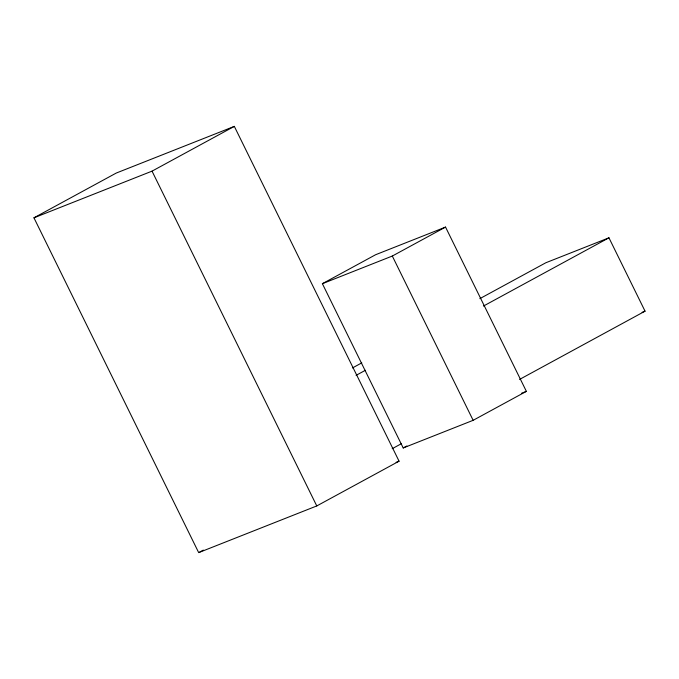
<?xml version="1.0" encoding="UTF-8"?>
<svg xmlns="http://www.w3.org/2000/svg" width="679" height="679" viewBox="0 0 679 679"><rect width="100%" height="100%" fill="white"/><g stroke="black" fill="none" stroke-linecap="round" stroke-linejoin="round"><path stroke-width="1.02" d="M33.95 217.815L116.236 173.06L234.323 126.379L399.065 461.185L316.779 505.94L198.692 552.621L33.95 217.815L152.037 171.142L234.323 126.379M322.381 283.686L375.614 254.727L445.543 227.083L526.378 391.367L473.144 420.318L403.216 447.962L322.381 283.686L392.309 256.042L445.543 227.083M352.469 367.933L361.771 362.875M479.832 298.658L545.84 262.756L608.953 237.811L645.05 311.169L519.545 379.434M356.093 375.343L365.387 370.293M483.448 306.068L608.953 237.811M199.618 552.112L203.318 550.1M392.19 448.7L401.484 443.65M403.216 447.962L406.882 445.967M642.088 312.34L645.05 311.169M521.447 393.311L526.378 391.367M396.112 462.348L399.065 461.185M392.309 256.042L473.144 420.318M152.037 171.142L316.779 505.94"/></g></svg>
